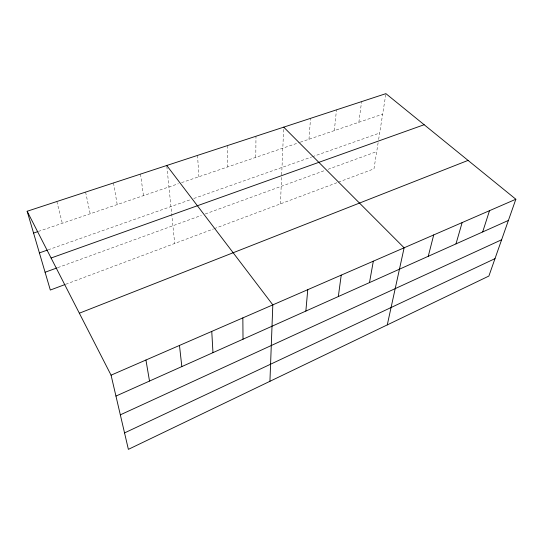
<?xml version="1.0" encoding="UTF-8"?>
<svg xmlns="http://www.w3.org/2000/svg" width="543" height="543" viewBox="0 0 543 543"><rect width="100%" height="100%" fill="white"/><g stroke="black" fill="none" stroke-linecap="round" stroke-linejoin="round"><path stroke-width="0.41" stroke-dasharray="2.71 2.04" d="M255.78 157.375L255.984 136.239M280.439 203.876L281.647 175.66M281.681 174.839L283.717 127.15M308.987 139.252L310.535 118.354M334.325 130.619L336.484 109.849M358.869 122.263L361.59 101.616M378.125 142.714L373.971 168.853L338.119 182.278M378.634 139.483L385.781 94.468M65.791 284.254L213.46 228.956M214.247 228.657L337.325 182.577M57.823 267.618L201.31 215.415M205.234 213.983L324.931 170.441M328.053 169.301L376.713 151.599M48.164 249.814L190.654 199.614M193.803 198.5L311.567 157.015M312.368 156.73L379.659 133.021M38.356 231.427L178.403 183.731M181.552 182.652L299.471 142.49M300.265 142.218L382.659 114.159M56.839 201.521L62.309 223.268M85.604 192.093L90.179 213.779M113.487 182.95L117.213 204.568M140.522 174.086L143.461 195.629M166.837 166.314L174.71 243.468M197.55 155.393L198.887 176.753M227.279 145.646L227.816 166.898"/><path stroke-width="0.81" d="M269.932 381.308L272.817 304.867L166.755 165.486M305.858 311.078L307.759 289.684M338.323 296.546L341.228 275.131M369.498 282.591L373.319 261.183M387.274 324.897L404.128 247.798L283.717 127.15M428.257 256.296L433.708 234.936M455.977 243.888L462.147 222.576M482.679 231.936L489.508 210.677M515.85 199.233L488.883 276.054L128.379 449.353L111.071 375.172L27.15 211.254L385.91 93.647L515.85 199.233L111.071 375.172M124.544 432.914L494.992 258.638M120.329 414.838L501.623 239.755M115.951 396.071L508.411 220.424M79.346 313.209L468.059 160.402M65.017 284.539L50.323 290.043L27.15 211.254M45.089 272.247L57.022 267.909M51.09 258.013L424.151 124.72M39.401 252.902L47.37 250.099M33.564 233.062L37.555 231.698M145.938 360.016L149.508 381.05M179.475 345.443L181.824 366.586M211.756 331.413L212.978 352.645M242.85 317.899L243.02 339.199"/></g></svg>
